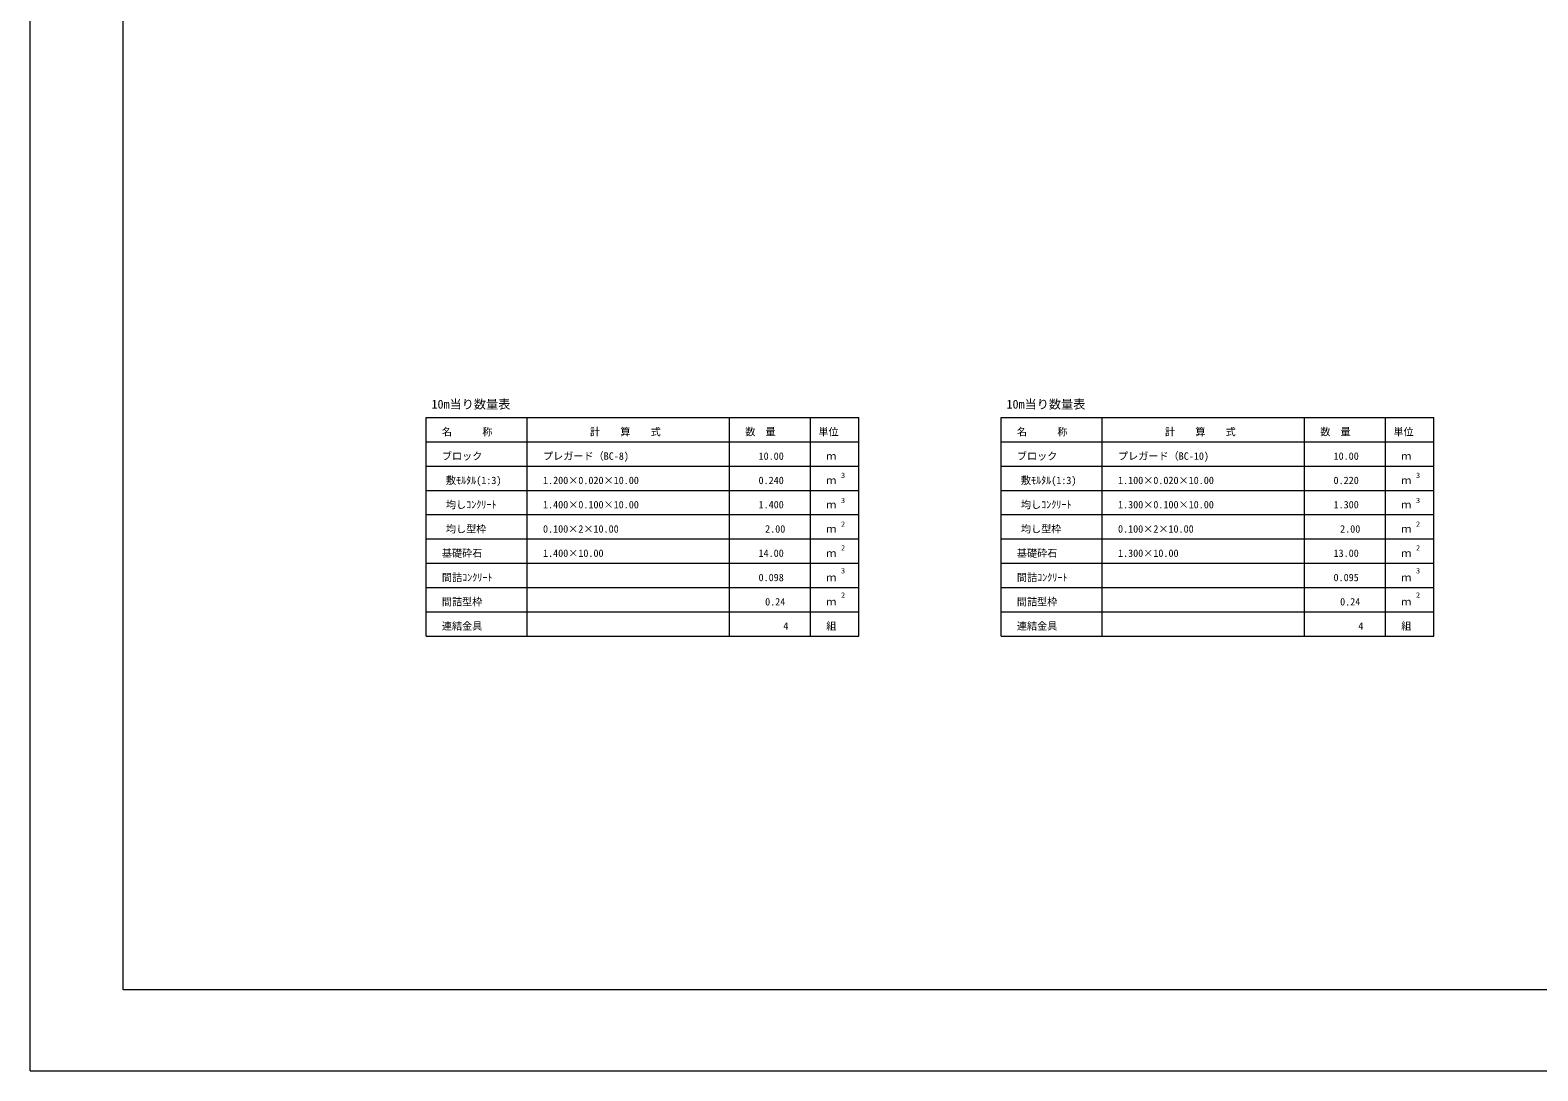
# Model space of a CAD drawing. Units: millimetres on the paper. Extents: x 0 to 841, y 0 to 594.
# Drawn here: x 0 to 372.7, y 0 to 257.2 of the extents above; entities that cross this region are included whole.
import ezdxf
from ezdxf.enums import TextEntityAlignment as Align

# ---------------------------------------------------------------- set-up
doc = ezdxf.new("R2010")
doc.units = ezdxf.units.MM
for name, color, linetype, lineweight in [('D-MTR-FRAM（材料表図枠）', 2, 'Continuous', 18), ('D-TTL(外枠）', 2, 'Continuous', 18), ('DEFPOINTS_2', 8, 'Continuous', 18)]:
    doc.layers.add(name, color=color, linetype=linetype, lineweight=lineweight)
doc.layers.add('D-MTR-TXT(文字列）', color=7, linetype='Continuous')
doc.layers.add('D-MTR（材料表タイトル）', color=7, linetype='Continuous')
doc.styles.add('ＭＳ ゴシック', font='')
doc.styles.get('ＭＳ ゴシック').set_extended_font_data('MS Gothic')

msp = doc.modelspace()

# ---------------------------------------------------------------- linework, layer by layer
at = {"layer": 'D-MTR-FRAM（材料表図枠）'}
for p, q in [((97.853, 161.466), (204.853, 161.466)), ((97.853, 107.466), (97.853, 161.466)), ((122.853, 107.466), (122.853, 161.466)), ((172.853, 107.466), (172.853, 161.466)), ((192.853, 107.466), (192.853, 161.466)), ((204.853, 107.466), (204.853, 161.466)), ((239.987, 161.466), (346.987, 161.466)), ((239.987, 107.466), (239.987, 161.466)), ((264.987, 107.466), (264.987, 161.466)), ((314.987, 107.466), (314.987, 161.466)), ((334.987, 107.466), (334.987, 161.466)), ((346.987, 107.466), (346.987, 161.466)), ((97.853, 155.466), (204.853, 155.466)), ((239.987, 155.466), (346.987, 155.466)), ((97.853, 149.466), (204.853, 149.466)), ((239.987, 149.466), (346.987, 149.466)), ((97.853, 143.466), (204.853, 143.466)), ((239.987, 143.466), (346.987, 143.466)), ((97.853, 137.466), (204.853, 137.466)), ((239.987, 137.466), (346.987, 137.466)), ((97.853, 131.466), (204.853, 131.466)), ((239.987, 131.466), (346.987, 131.466)), ((97.853, 125.466), (204.853, 125.466)), ((239.987, 125.466), (346.987, 125.466)), ((97.853, 119.466), (204.853, 119.466)), ((239.987, 119.466), (346.987, 119.466)), ((97.853, 113.466), (204.853, 113.466)), ((239.987, 113.466), (346.987, 113.466)), ((97.853, 107.466), (204.853, 107.466)), ((239.987, 107.466), (346.987, 107.466))]:
    msp.add_line(p, q, dxfattribs=at)
at = {"layer": 'D-TTL(外枠）'}
for p, q in [((23, 20), (23, 574)), ((818, 20), (23, 20))]:
    msp.add_line(p, q, dxfattribs=at)
at = {"layer": 'DEFPOINTS_2'}
for q in [(0, 594), (841, 0)]:
    msp.add_line((0, 0), q, dxfattribs=at)

# ---------------------------------------------------------------- texts
at = {"layer": 'D-MTR-TXT(文字列）', "style": 'ＭＳ ゴシック'}
for s, height, p in [('名\u3000\u3000\u3000称', 1.833, (101.776, 156.466)), ('計\u3000\u3000算\u3000\u3000式', 1.833, (138.381, 156.466)), ('数\u3000量', 1.833, (176.776, 156.466)), ('単位', 1.833, (194.849, 156.466)), ('名\u3000\u3000\u3000称', 1.833, (243.909, 156.466)), ('計\u3000\u3000算\u3000\u3000式', 1.833, (280.515, 156.466)), ('数\u3000量', 1.833, (318.909, 156.466)), ('単位', 1.833, (336.983, 156.466)), ('ブロック', 1.833, (101.776, 150.466)), ('プレガード（BC-8)', 1.833, (126.776, 150.466)), ('10.00', 1.833, (180.051, 150.466)), ('ブロック', 1.833, (243.909, 150.466)), ('プレガード（BC-10)', 1.833, (268.909, 150.466)), ('10.00', 1.833, (322.185, 150.466)), ('ｍ', 1.833, (196.776, 150.466)), ('ｍ', 1.833, (338.909, 150.466)), ('敷ﾓﾙﾀﾙ(1:3)', 1.833, (102.776, 144.466)), ('1.200×0.020×10.00', 1.833, (126.776, 144.466)), ('0.240', 1.833, (180.051, 144.466)), ('ｍ', 1.833, (196.776, 144.466)), ('3', 1.32, (200.434, 146.128)), ('敷ﾓﾙﾀﾙ(1:3)', 1.833, (244.909, 144.466)), ('1.100×0.020×10.00', 1.833, (268.909, 144.466)), ('0.220', 1.833, (322.185, 144.466)), ('ｍ', 1.833, (338.909, 144.466)), ('3', 1.32, (342.567, 146.128)), ('均しｺﾝｸﾘｰﾄ', 1.833, (102.776, 138.466)), ('1.400×0.100×10.00', 1.833, (126.776, 138.466)), ('1.400', 1.833, (180.051, 138.466)), ('ｍ', 1.833, (196.776, 138.466)), ('3', 1.32, (200.434, 139.917)), ('均しｺﾝｸﾘｰﾄ', 1.833, (244.909, 138.466)), ('1.300×0.100×10.00', 1.833, (268.909, 138.466)), ('1.300', 1.833, (322.185, 138.466)), ('ｍ', 1.833, (338.909, 138.466)), ('3', 1.32, (342.567, 139.917)), ('均し型枠', 1.833, (102.776, 132.466)), ('0.100×2×10.00', 1.833, (126.776, 132.466)), ('2.00', 1.833, (181.676, 132.466)), ('ｍ', 1.833, (196.776, 132.466)), ('2', 1.32, (200.434, 134.072)), ('均し型枠', 1.833, (244.909, 132.466)), ('0.100×2×10.00', 1.833, (268.909, 132.466)), ('2.00', 1.833, (323.809, 132.466)), ('ｍ', 1.833, (338.909, 132.466)), ('2', 1.32, (342.567, 134.072)), ('基礎砕石', 1.833, (101.776, 126.466)), ('1.400×10.00', 1.833, (126.776, 126.466)), ('14.00', 1.833, (180.051, 126.466)), ('ｍ', 1.833, (196.776, 126.466)), ('2', 1.32, (200.434, 128.21)), ('基礎砕石', 1.833, (243.909, 126.466)), ('1.300×10.00', 1.833, (268.909, 126.466)), ('13.00', 1.833, (322.185, 126.466)), ('ｍ', 1.833, (338.909, 126.466)), ('2', 1.32, (342.567, 128.21)), ('間詰ｺﾝｸﾘｰﾄ', 1.833, (101.776, 120.466)), ('3', 1.32, (200.434, 122.535)), ('間詰ｺﾝｸﾘｰﾄ', 1.833, (243.909, 120.466)), ('3', 1.32, (342.567, 122.535)), ('0.098', 1.833, (180.051, 120.466)), ('ｍ', 1.833, (196.776, 120.466)), ('0.095', 1.833, (322.185, 120.466)), ('ｍ', 1.833, (338.909, 120.466)), ('間詰型枠', 1.833, (101.776, 114.466)), ('0.24', 1.833, (181.676, 114.466)), ('ｍ', 1.833, (196.776, 114.466)), ('2', 1.32, (200.434, 116.535)), ('間詰型枠', 1.833, (243.909, 114.466)), ('0.24', 1.833, (323.809, 114.466)), ('ｍ', 1.833, (338.909, 114.466)), ('2', 1.32, (342.567, 116.535)), ('連結金具', 1.833, (101.776, 108.466)), (' 4', 1.833, (184.924, 108.466)), ('組', 1.833, (196.776, 108.466)), ('連結金具', 1.833, (243.909, 108.466)), (' 4', 1.833, (327.058, 108.466)), ('組', 1.833, (338.909, 108.466))]:
    msp.add_text(s, height=height, dxfattribs=at).set_placement(p, align=Align.BOTTOM_LEFT)
at = {"layer": 'D-MTR（材料表タイトル）', "style": 'ＭＳ ゴシック'}
for p in [(99.195, 162.992), (241.329, 162.992)]:
    msp.add_text('10m当り数量表', height=2.199, dxfattribs=at).set_placement(p, align=Align.BOTTOM_LEFT)

doc.saveas('drawing.dxf')
